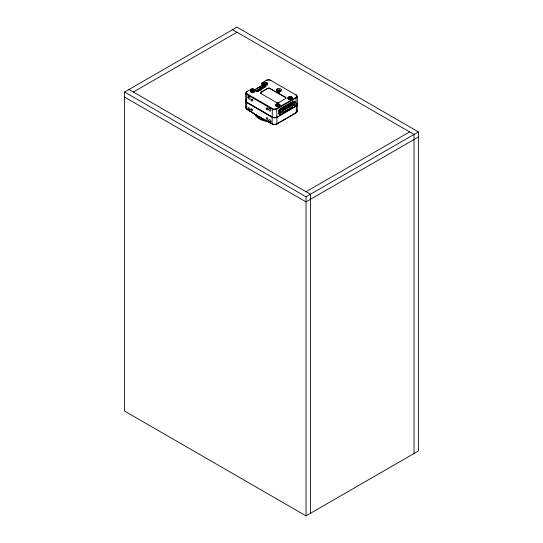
<?xml version="1.0" encoding="UTF-8"?>
<svg xmlns="http://www.w3.org/2000/svg" width="543" height="543" viewBox="0 0 543 543"><rect width="100%" height="100%" fill="white"/><g stroke="black" fill="none" stroke-linecap="round" stroke-linejoin="round"><path stroke-width="0.81" d="M245.633 100.869L245.755 93.057M272.362 117.118L246.637 102.267L246.753 94.462A3.421 1.982 0.1 0 1 246.753 91.658L247.099 91.468A2.932 1.69 0 0 0 247.099 93.858L246.753 94.421L272.07 109.075A3.421 1.968 -0.1 0 0 276.903 109.068L296.247 97.903A3.421 1.968 -0.1 0 0 296.247 95.113L295.928 94.903A2.932 1.69 0 0 1 295.901 97.312L296.363 105.851L296.254 112.713L295.874 112.849A2.878 1.677 0.7 0 0 296.709 111.858M277.432 123.512L276.536 124.021A2.871 1.67 0.2 0 1 272.45 124.008L272.077 123.838L272.267 117.064A3.299 1.9 0 0 0 276.937 117.071L276.591 108.498L295.962 97.353M297.259 111.281L297.36 104.731M290.654 104.392L290.396 106.028L287.627 107.677L290.505 106.143L290.79 104.473M262.221 86.038L262.289 84.64A2.443 1.405 0.5 0 1 262.283 82.692L262.629 82.502A1.955 1.127 0 0 0 262.629 84.097L262.289 84.64L265.744 86.69A0.977 0.563 0 0 0 265.744 85.896L262.629 84.097M265.398 86.48L265.744 85.896M261.692 84.124L262.16 83.656M276.95 106.156L277.025 104.874L278.484 104.948L278.484 105.749L277.025 105.675L277.025 104.874M278.41 106.238L278.484 104.948M290.553 105.79L289.134 105.294M282.625 110.718L286.358 108.552L287.301 106.795L287.62 107.446M261.102 93.647A1.561 0.903 0 0 1 261.102 92.371L267.733 88.543A1.561 0.903 0 0 1 269.946 88.543L285.489 97.197A1.758 1.018 0 0 1 285.489 98.636L278.715 102.546A1.561 0.903 0 0 1 276.509 102.546L260.966 93.572A1.758 1.018 0 0 1 260.966 92.134L267.597 88.305A1.758 1.018 0 0 1 270.081 88.305M285.346 98.717A1.561 0.903 0 0 0 285.346 97.441L285.489 97.197M276.869 124.008L276.93 117.064M286.412 108.24L287.05 107.086L286.358 108.328L285.041 107.657M252.909 88.991L253.065 89.113A2.443 1.425 -0.2 0 1 254.015 89.452L253.703 89.249A1.955 1.127 0 0 0 252.909 88.998A1.955 1.127 0 0 0 250.914 89.269L246.753 91.658M286.29 108.403L282.557 110.602M252.013 90.729L253.371 90.416L253.69 90.864L253.69 91.665L252.332 91.984L252.013 90.729L252.332 91.984M252.013 91.529L253.371 91.21L253.69 91.665M252.332 91.183L253.69 90.864M247.513 109.611L246.753 109.279L246.644 102.552A3.421 1.975 0 0 1 246.128 100.143A3.299 1.9 0 0 0 246.732 102.403L272.179 117.295A3.421 1.975 0 0 0 277.011 117.295L296.356 106.129A3.421 1.975 0 0 0 296.783 103.638A3.299 1.9 0 0 1 296.268 105.899M276.557 108.478A2.932 1.69 0 0 1 272.416 108.478L272.186 117.016A3.421 1.975 0 0 0 277.025 117.016M286.249 108.356L282.652 110.426M293.519 114.261L294.842 113.46M290.79 115.897L295.67 112.971M290.81 115.883L277.011 123.79L278.932 122.677M294.985 113.372L295.711 112.951M296.716 110.222A3.421 1.975 0.6 0 1 296.254 112.679L286.276 118.544M124.578 92.038L236.965 27.15L418.422 131.915L418.422 450.961L306.035 515.85L124.578 411.085L124.578 92.038L306.035 196.804L418.422 131.915M133.347 92.038L236.965 32.213M262.283 82.692L266.443 80.303A2.932 1.69 0 0 1 270.584 80.303L270.93 80.5A3.421 1.982 0.1 0 0 266.097 80.493L266.443 80.303M261.224 87.518L260.016 86.819L256.941 88.597L258.149 89.296C256.601 92.69 262.371 89.364 261.224 87.518L262.968 86.513L264.041 87.131L257.477 90.919L256.405 90.301L258.149 89.296M259.805 87.233L261.278 86.391M256.133 90.742L257.823 91.319L265.744 86.69M257.891 89.724L260.654 88.129M264.285 87.586L263.382 87.07L263.382 86.554L263.728 86.351L263.728 86.873L264.624 87.389M263.382 87.07L263.728 86.873M258.149 90.891L261.224 89.113M248.015 97.217L249.393 96.423M251.124 99.81L252.502 99.016M280.134 91.597L280.826 91.197M249.054 110.181L250.432 109.381M266.321 108.586L267.699 107.785M268.737 109.184L270.115 108.39M279.774 109.333L293.593 101.351A1.025 0.604 -61 0 1 294.326 101.779L295.148 102.288L295.141 105.573A0.862 0.495 -60 0 1 294.537 106.625L280.636 114.654L279.855 114.234A1.018 0.604 -61 0 1 279.116 113.806L279.068 110.589A1.025 0.604 -61 0 1 279.774 109.333L280.636 109.862L294.455 101.887A0.984 0.563 -60 0 1 295.148 102.288M291.863 104.283L283.317 109.218A0.971 0.563 -60 0 0 282.625 110.412L282.625 111.573A1.093 0.631 -60 0 0 282.686 111.885M290.342 105.994L287.709 107.487M282.917 110.799L290.41 106.476A0.903 0.523 -60 0 0 291.048 105.369L292.467 106.129A0.971 0.563 -60 0 1 291.774 107.317L283.602 112.041A0.971 0.563 -60 0 1 283.113 112.089L282.828 111.926A0.971 0.563 -60 0 1 282.625 111.478M283.684 112.191L291.863 107.466A1.079 0.624 -60 0 0 292.582 106.489M269.776 122.148L271.154 121.347M306.035 191.74L409.653 131.915M418.422 136.979L306.035 201.867L124.578 97.102M276.991 123.763L276.536 124.021L276.937 123.838A3.421 1.989 0.3 0 1 275.138 124.395L274.846 124.415M285.666 118.897L284.756 119.419M284.763 119.412L283.84 119.935M283.846 119.935L282.312 120.797M282.326 120.79L277.582 123.424M253.676 89.269L257.185 91.278L258.169 91.068A0.977 0.563 0 0 1 256.785 91.068L257.131 91.251M265.975 84.138L264.516 84.213L264.516 83.412L265.215 83.133L265.975 83.344L266.05 84.627L265.975 83.344M264.516 83.412L265.351 84.104L266.05 83.826M289.405 97.747L290.865 97.72L290.899 98.208L289.433 98.235L289.405 97.747L289.433 99.036M289.405 98.548L290.865 98.514M276.95 105.362L278.41 105.437M275.579 124.388L275.097 124.469M250.303 111.356L247.533 109.625L248.314 109.611M249.054 109.598L249.78 109.584M274.453 124.422L274.493 124.422A3.299 1.873 0.1 0 1 272.131 123.811L271.066 123.241M287.213 107.046L287.451 107.745L287.098 107.032M250.914 89.269L250.574 89.391A2.443 1.425 -0.2 0 1 253.065 89.113M267.584 121.428L265.262 120.234M267.339 121.299L272.077 123.838M265.351 120.281L263.552 119.331M268.439 121.863L270.482 122.928M265.147 120.173L264.753 119.969M269.002 122.155L271.12 123.295M270.869 123.139L272.05 123.777M291.048 103.971L292.467 104.731L292.467 106.129M279.068 110.589L279.944 111.064L279.944 114.254A0.984 0.563 -60 0 0 280.636 114.654M279.116 113.806L279.944 114.254M265.744 120.349L264.251 119.541M265.86 120.41L268.561 121.883M263.626 119.372L262.547 118.781M264.163 119.494L259.215 116.731M263.45 119.277L262.724 118.883M262.568 118.795L262.16 118.564M272.124 123.818L272.457 124.014M261.19 118.014L262.174 118.571M261.197 118.021L258.699 116.589M232.574 29.682L414.037 134.447L414.037 453.5M270.584 80.303L296.247 95.113M269.946 88.543L285.346 97.441M263.728 86.351L262.038 85.373L254.436 89.765L254.436 91.719M293.152 103.53L294.537 104.331M263.382 86.554L264.733 87.328M293.152 105.125L291.774 104.331A0.971 0.563 -60 0 1 292.467 104.731M289.338 104.935L290.539 105.709L290.546 104.561M285.19 107.494L286.582 108.274M257.375 91.577L256.479 91.061L256.479 90.538M282.849 112.075L283.134 112.245A1.093 0.631 -60 0 0 283.385 112.292M247.099 93.858L272.416 108.478M128.963 89.5L310.426 194.272L310.426 513.318M259.025 116.623L256.439 115.259M246.719 102.315L272.267 117.145A3.299 1.9 0 0 0 276.93 117.145L296.363 105.851A3.421 1.975 0 0 0 296.79 103.36M258.828 116.507L254.769 114.078A17.098 9.869 0 0 0 267.869 121.618M253.079 113.039L246.746 109.211A3.421 1.975 -0.6 0 1 246.257 106.788M248.422 110.209L249.108 110.623M256.459 115.265L250.927 111.749M256.289 115.164L255.617 114.756M254.66 114.01L253.235 113.134M247.56 109.638L248.348 110.127M293.593 101.351L294.455 101.887M290.41 106.476L291.774 107.317M249.251 110.684L250.737 111.627M254.613 114.125L253.866 113.65M250.696 111.607L251.083 111.858M251.11 111.865L253.778 113.596M277.025 89.004L277.717 90.199M297.367 104.453L297.245 96.505M245.64 101.154L245.741 107.819M306.035 196.804L306.035 515.85M292.636 106.129L292.636 104.731A1.086 0.624 -60 0 0 292.507 104.31M290.865 97.72L290.899 99.002M290.179 98.466L290.179 99.26M290.118 97.489L290.118 98.29M277.792 104.67L277.792 105.464M277.636 105.641L277.636 106.442M265.351 84.104L265.351 84.905L264.59 84.694L264.59 83.9M265.215 83.133L265.215 83.934M262.968 86.513L262.968 88.17M261.02 88.998L261.02 90.138M260.016 86.819L260.016 90.131M253.371 90.416L253.371 91.21M253.167 91.251L253.167 92.052M252.529 90.348L252.529 91.143M279.367 89.948A1.71 0.984 0 0 1 280.371 91.421A1.71 0.984 0 0 1 277.629 91.543A1.71 0.984 0 0 1 278.24 89.995M263.246 84.973A2.084 1.201 0 0 1 263.613 84.498M267.21 84.769A2.084 1.201 0 0 1 267.339 85.02M250.866 92.025A2.084 1.201 0 0 1 251.226 91.645M291.774 98.819A2.084 1.201 0 0 1 292.08 99.125M279.387 90.111A1.71 0.984 0 0 1 280.358 91.597A1.71 0.984 0 0 1 277.602 91.686A1.71 0.984 0 0 1 278.287 90.145M279.767 114.288A1.14 0.672 -60.9 0 1 278.946 113.813L278.898 110.596A1.147 0.672 -60.9 0 1 279.693 109.184L293.512 101.208A1.147 0.672 -60.9 0 1 294.333 101.684M263.477 84.966A1.853 1.072 0 0 1 263.837 84.545M266.98 84.776A1.853 1.072 0 0 1 267.102 85M251.083 92.066A1.853 1.072 0 0 1 251.402 91.726M279.421 90.165A1.466 0.848 0 0 1 280.045 91.509A1.466 0.848 0 0 1 277.772 91.577A1.466 0.848 0 0 1 278.376 90.274M278.688 90.124A1.466 0.848 0 0 0 277.656 91.38A1.466 0.848 0 0 0 280.045 91.509A1.466 0.848 0 0 0 279.421 90.26M267.455 120.987A16.12 9.306 0 0 1 255.896 114.308M261.122 117.546A14.166 8.179 0 0 1 260.45 117.091M247.113 109.394A2.878 1.67 -0.6 0 1 246.284 108.335M282.679 110.148A1.079 0.624 -60 0 1 283.392 109.177M292.141 104.181A1.086 0.624 -60 0 1 292.283 104.188M295.148 105.478A0.984 0.563 -60 0 1 294.455 106.679M280.724 114.6A0.862 0.495 -60 0 1 280.113 114.254L280.113 111.064A0.862 0.495 -60 0 1 280.724 110.012L294.537 102.036A0.862 0.495 -60 0 1 295.141 102.383M296.743 103.632A3.299 1.9 0 0 1 296.268 105.98M279.944 111.064A0.984 0.563 -60 0 1 280.636 109.862M291.598 98.901A1.853 1.072 0 0 1 291.815 99.097M246.637 102.267A3.421 1.975 0 0 1 246.122 99.858M278.858 102.464A1.758 1.018 0 0 1 276.367 102.464M264.115 84.851A2.138 1.235 0 0 0 267.421 83.88A2.138 1.235 0 0 0 264.319 82.712A2.138 1.235 0 0 0 264.115 84.851M263.979 84.776A2.382 1.378 0 0 0 267.665 83.697A2.382 1.378 0 0 0 264.203 82.393A2.382 1.378 0 0 0 263.979 84.776M251.748 92.052A2.138 1.235 0 0 0 254.993 91.014A2.138 1.235 0 0 0 251.816 89.907A2.138 1.235 0 0 0 251.748 92.052M251.619 91.977A2.382 1.378 0 0 0 255.237 90.824A2.382 1.378 0 0 0 251.694 89.595A2.382 1.378 0 0 0 251.619 91.977M289.012 99.22A2.138 1.235 0 0 0 292.29 98.215A2.138 1.235 0 0 0 289.147 97.075A2.138 1.235 0 0 0 289.012 99.22M288.924 99.159A2.382 1.378 0 0 0 292.534 98.005A2.382 1.378 0 0 0 288.998 96.769A2.382 1.378 0 0 0 288.924 99.159M276.543 106.38A2.138 1.235 0 0 0 279.855 105.417A2.138 1.235 0 0 0 276.747 104.242A2.138 1.235 0 0 0 276.543 106.38M276.414 106.306A2.382 1.378 0 0 0 280.1 105.233A2.382 1.378 0 0 0 276.638 103.93A2.382 1.378 0 0 0 276.414 106.306M277.459 91.4A2.688 1.554 0 0 0 281.607 90.186A2.688 1.554 0 0 0 277.711 88.719A2.688 1.554 0 0 0 277.459 91.4M251.144 100.014A0.977 0.563 60 0 0 252.291 101.059A0.977 0.563 60 0 0 252.006 99.552A0.977 0.563 60 0 0 251.144 100.014M248.042 97.523A1.466 0.848 60 0 0 249.766 99.097A1.466 0.848 60 0 0 249.339 96.83A1.466 0.848 60 0 0 248.042 97.523M268.765 109.489A1.466 0.848 60 0 0 270.495 111.057A1.466 0.848 60 0 0 270.061 108.797A1.466 0.848 60 0 0 268.765 109.489M266.341 108.79A0.977 0.563 60 0 0 267.489 109.835A0.977 0.563 60 0 0 267.204 108.328A0.977 0.563 60 0 0 266.341 108.79M264.298 84.606A1.853 1.072 0 0 0 267.136 83.737A1.853 1.072 0 0 0 264.414 82.753A1.853 1.072 0 0 0 264.298 84.606M251.864 91.787A1.853 1.072 0 0 0 254.708 90.919A1.853 1.072 0 0 0 251.979 89.934A1.853 1.072 0 0 0 251.864 91.787M289.134 98.955A1.853 1.072 0 0 0 292.005 98.113A1.853 1.072 0 0 0 289.31 97.102A1.853 1.072 0 0 0 289.134 98.955M276.699 106.136A1.853 1.072 0 0 0 279.57 105.294A1.853 1.072 0 0 0 276.876 104.276A1.853 1.072 0 0 0 276.699 106.136M264.319 84.47A1.758 1.018 0 0 0 267.041 83.676A1.758 1.018 0 0 0 264.489 82.712A1.758 1.018 0 0 0 264.319 84.47M251.891 91.652A1.758 1.018 0 0 0 254.606 90.857A1.758 1.018 0 0 0 252.054 89.894A1.758 1.018 0 0 0 251.891 91.652M289.188 98.826A1.758 1.018 0 0 0 291.903 98.032A1.758 1.018 0 0 0 289.358 97.075A1.758 1.018 0 0 0 289.188 98.826M276.754 106.007A1.758 1.018 0 0 0 279.475 105.213A1.758 1.018 0 0 0 276.923 104.249A1.758 1.018 0 0 0 276.754 106.007M268.758 120.607A1.466 0.848 60 0 0 270.462 122.236A1.466 0.848 60 0 0 270.095 119.996A1.466 0.848 60 0 0 268.758 120.607M266.335 118.326A0.977 0.563 60 0 0 267.468 119.419A0.977 0.563 60 0 0 267.224 117.919A0.977 0.563 60 0 0 266.335 118.326M251.137 109.557A0.977 0.563 60 0 0 252.271 110.643A0.977 0.563 60 0 0 252.027 109.15A0.977 0.563 60 0 0 251.137 109.557M248.036 108.648A1.466 0.848 60 0 0 249.739 110.277A1.466 0.848 60 0 0 249.373 108.037A1.466 0.848 60 0 0 248.036 108.648M281.552 112.605A0.977 0.563 -60 0 0 281.926 111.077A0.977 0.563 -60 0 0 280.758 112.041A0.977 0.563 -60 0 0 281.552 112.605M293.987 105.43A0.977 0.563 -60 0 0 294.36 103.903A0.977 0.563 -60 0 0 293.193 104.86A0.977 0.563 -60 0 0 293.987 105.43"/></g></svg>
